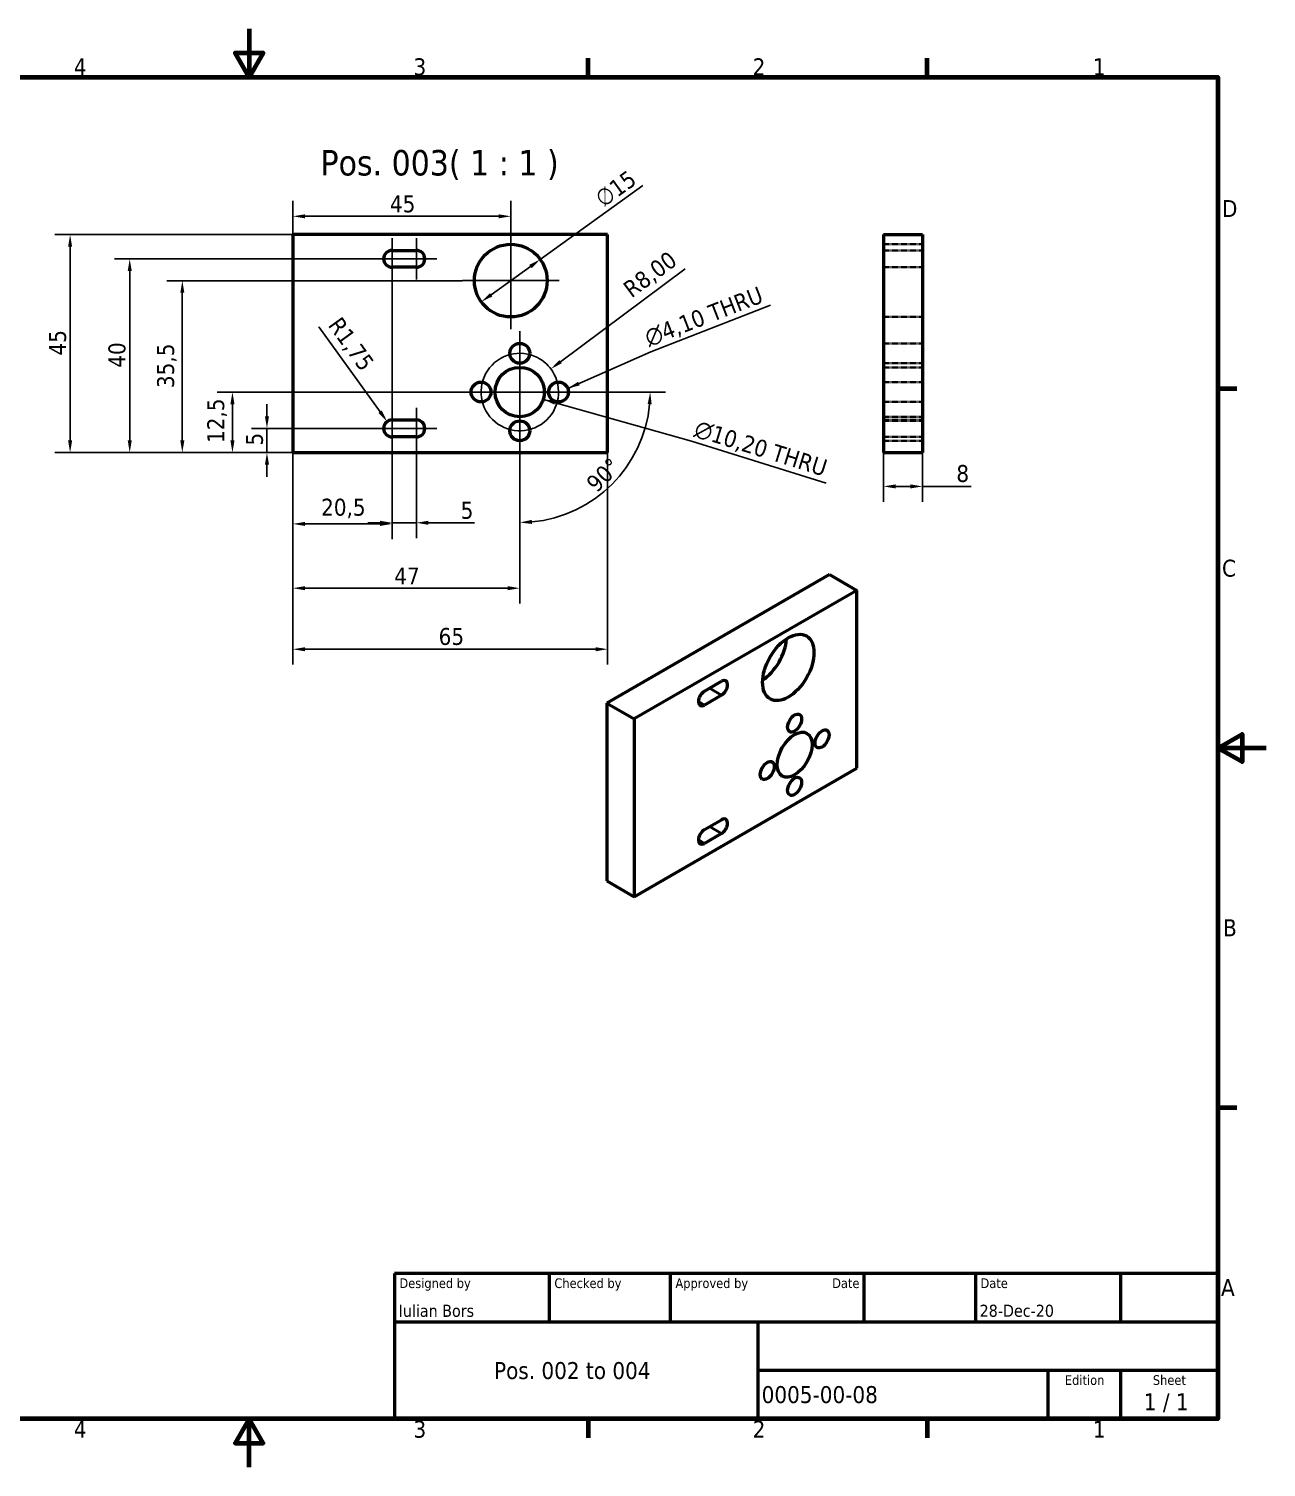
# Model space of a CAD drawing. Header units: millimetres. Extents: x 0 to 420, y 0 to 297.
# Drawn here: x 164.5 to 420, y 0 to 297 of the extents above; entities that cross this region are included whole.
import ezdxf
from ezdxf.enums import TextEntityAlignment as Align

# ---------------------------------------------------------------- set-up
doc = ezdxf.new("R2010")
doc.units = ezdxf.units.MM
doc.linetypes.add('DASHED', pattern=[0.2068, 0.1655, -0.0413])
for name, color, linetype, lineweight in [('Border (ISO)', 7, 'Continuous', 70), ('Center Mark (ISO)', 7, 'Continuous', 25), ('Centerline (ISO)', 7, 'Continuous', 25), ('Dimension (ISO)', 7, 'Continuous', 25), ('Hidden (ISO)', 7, 'DASHED', 35), ('Symbol (ISO)', 7, 'Continuous', 25), ('Title (ISO)', 7, 'Continuous', 50), ('Visible (ISO)', 7, 'Continuous', 50), ('Visible Narrow (ISO)', 7, 'Continuous', 35)]:
    doc.layers.add(name, color=color, linetype=linetype, lineweight=lineweight)
doc.styles.add('Label Text (ISO)', font='tahoma.ttf')
doc.styles.add('Note Text (ISO)', font='tahoma.ttf')
doc.styles.add('Text Style39', font='tahoma.ttf')
doc.styles.add('Text Style41', font='tahoma.ttf')
doc.dimstyles.new('Default (ISO)', dxfattribs={"dimtxt": 3.5, "dimasz": 2.5, "dimexe": 3.175, "dimexo": 0, "dimgap": 0.762, "dimtad": 1, "dimrnd": 1e-08, "dimzin": 0, "dimtxsty": 'Note Text (ISO)', "dimcen": 0.09, "dimdle": 10, "dimclrd": 256, "dimclre": 256, "dimclrt": 256, "dimazin": 0, "dimtfac": 1.001486, "dimtmove": 0, "dimatfit": 3, "dimfxl": 1, "dimtolj": 1, "dimtzin": 0, "dimlwd": -1, "dimlwe": -1, "dimarcsym": 0})
doc.dimstyles.new('Default (ISO)$7', dxfattribs={"dimtxt": 3.5, "dimasz": 2.5, "dimexe": 3.175, "dimexo": 0, "dimgap": 0.762, "dimtad": 1, "dimrnd": 1e-08, "dimzin": 0, "dimtxsty": 'Note Text (ISO)', "dimcen": 0.09, "dimdle": 10, "dimclrd": 256, "dimclre": 256, "dimclrt": 256, "dimazin": 0, "dimtfac": 1.001486, "dimtmove": 0, "dimatfit": 3, "dimfxl": 1, "dimtolj": 1, "dimtzin": 0, "dimlwd": -1, "dimlwe": -1, "dimarcsym": 0})

# ---------------------------------------------------------------- blocks, each defined once
blk = doc.blocks.new('Borders Default Border')
at = {"layer": 'Border (ISO)'}
for p, q in [((280, 287), (280, 290.9)), ((350, 287), (350, 290.9)), ((410, 222.75), (413.9, 222.75)), ((410, 74.25), (413.9, 74.25)), ((280, 10), (280, 6.1)), ((350, 10), (350, 6.1))]:
    blk.add_line(p, q, dxfattribs=at)
at = {"layer": 'Border (ISO)', "flags": 128}
for points in [[(210, 297), (210, 287), (207.11, 292), (212.89, 292), (210, 287)], [(10, 10), (10, 287), (410, 287), (410, 10), (10, 10)], [(420, 148.5), (410, 148.5), (415, 151.39), (415, 145.61), (410, 148.5)], [(210, 0), (210, 10), (207.11, 5), (212.89, 5), (210, 10)]]:
    blk.add_lwpolyline(points, dxfattribs=at)
at = {"layer": 'Border (ISO)', "char_height": 3.5, "attachment_point": 7, "style": 'Note Text (ISO)'}
for s, insert in [('4', (173.78, 287.4)), ('3', (243.91, 287.33)), ('2', (313.94, 287.4)), ('1', (384.21, 287.4)), ('D', (410.87, 258.13)), ('C', (410.86, 183.81)), ('B', (411.08, 109.63)), ('A', (410.66, 35.38)), ('4', (173.78, 6.1)), ('3', (243.91, 6.03)), ('2', (313.94, 6.1)), ('1', (384.21, 6.1))]:
    blk.add_mtext(s, dxfattribs=dict(at, insert=insert))
blk = doc.blocks.new('Title Blocks ISO')
at = {"layer": 'Title (ISO)'}
for p, q in [((270.07, 130), (100.07, 130)), ((100.07, 130), (100.07, 100)), ((132.07, 120), (132.07, 130)), ((157.07, 120), (157.07, 130)), ((197.07, 120), (197.07, 130)), ((220.07, 120), (220.07, 130)), ((250.07, 120), (250.07, 130)), ((270.07, 100), (270.07, 130)), ((100.07, 120), (270.07, 120)), ((175.07, 120), (175.07, 100)), ((270.07, 110), (175.07, 110)), ((235.07, 100), (235.07, 110)), ((250.07, 100), (250.07, 110)), ((100.07, 100), (270.07, 100))]:
    blk.add_line(p, q, dxfattribs=at)
at = {"layer": 'Title (ISO)', "style": 'Text Style41'}
for s, p in [('Designed by', (101.07, 129)), ('Checked by', (133.07, 129)), ('Approved by', (158.07, 129)), ('Date', (221.07, 129))]:
    blk.add_text(s, height=2, dxfattribs=at).set_placement(p, align=Align.TOP_LEFT)
blk.add_text('Date', height=2, dxfattribs=at).set_placement((196.07, 129), align=Align.TOP_RIGHT)
for s, p in [('Edition', (242.57, 109)), ('Sheet', (260.07, 109))]:
    blk.add_text(s, height=2, dxfattribs=at).set_placement(p, align=Align.TOP_CENTER)
at = {"layer": 'Title (ISO)', "style": 'Note Text (ISO)'}
blk.add_text('1 / 1 ', height=3.5, dxfattribs=at).set_placement((260.07, 103.5), align=Align.MIDDLE_CENTER)
at = {"layer": 'Title (ISO)'}
for tag, p, height, style in [('AUTHOR_001', (100.92, 121.05), 2.5, 'Text Style39'), ('CREATION_DATE_001', (220.89, 121.06), 2.5, 'Text Style39'), ('COMPANY_001', (120.61, 108.21), 3.5, 'Note Text (ISO)'), ('PART_NUMBER_001', (175.88, 103.25), 3.5, 'Note Text (ISO)')]:
    blk.add_attdef(tag, p, '', height=height, dxfattribs=dict(at, style=style))
at = {"layer": 'Title (ISO)', "style": 'Text Style39'}
for tag, p in [('CHECKED_BY', (133.07, 121)), ('ENG_APPROVED_BY', (158.07, 121))]:
    blk.add_attdef(tag, text='', height=2.5, dxfattribs=at).set_placement(p, align=Align.BOTTOM_LEFT)
blk.add_attdef('ENG_APPROVAL_DATE', text='', height=2.5, dxfattribs=at).set_placement((196.07, 121), align=Align.BOTTOM_RIGHT)
at = {"layer": 'Title (ISO)', "style": 'Note Text (ISO)'}
for tag, p in [('TITLE', (222.57, 115)), ('REVISION_NUMBER', (242.57, 103.5))]:
    blk.add_attdef(tag, text='', height=3.5, dxfattribs=at).set_placement(p, align=Align.MIDDLE_CENTER)
blk = doc.blocks.new('*D16')
at = {"layer": 'Defpoints', "color": 0, "transparency": 16777216}
for p in [(219, 209.49), (284, 209.49), (284, 168.89)]:
    blk.add_point(p, dxfattribs=at)
at = {"layer": 'Dimension (ISO)', "transparency": 16777216}
for p, q in [((219, 209.49), (219, 165.71)), ((284, 209.49), (284, 165.71)), ((221.5, 168.89), (281.5, 168.89))]:
    blk.add_line(p, q, dxfattribs=at)
for points in [[(221.5, 169.31), (221.5, 168.47), (219, 168.89)], [(281.5, 169.31), (281.5, 168.47), (284, 168.89)]]:
    blk.add_solid(points, dxfattribs=at)
at = {"layer": 'Dimension (ISO)', "transparency": 16777216, "insert": (249.1, 173.29), "char_height": 3.5, "attachment_point": 1, "style": 'Note Text (ISO)'}
blk.add_mtext('\\A1;65', dxfattribs=at)
blk = doc.blocks.new('*D17')
at = {"layer": 'Defpoints', "color": 0, "transparency": 16777216}
for p in [(219, 254.49), (173, 209.49), (219, 209.49)]:
    blk.add_point(p, dxfattribs=at)
at = {"layer": 'Dimension (ISO)', "transparency": 16777216}
for p, q in [((219, 254.49), (169.82, 254.49)), ((173, 251.99), (173, 211.99)), ((219, 209.49), (169.82, 209.49))]:
    blk.add_line(p, q, dxfattribs=at)
for points in [[(172.58, 251.99), (173.42, 251.99), (173, 254.49)], [(172.58, 211.99), (173.42, 211.99), (173, 209.49)]]:
    blk.add_solid(points, dxfattribs=at)
at = {"layer": 'Dimension (ISO)', "transparency": 16777216, "insert": (168.66, 229.54), "char_height": 3.5, "attachment_point": 1, "rotation": 90, "style": 'Note Text (ISO)'}
blk.add_mtext('\\A1;45', dxfattribs=at)
blk = doc.blocks.new('*D18')
at = {"layer": 'Defpoints', "color": 0, "transparency": 16777216}
for p in [(239.5, 247.74), (219, 209.49), (239.5, 194.77)]:
    blk.add_point(p, dxfattribs=at)
at = {"layer": 'Dimension (ISO)', "transparency": 16777216}
for p, q in [((239.5, 247.74), (239.5, 191.59)), ((219, 209.49), (219, 191.59)), ((221.5, 194.77), (237, 194.77))]:
    blk.add_line(p, q, dxfattribs=at)
for points in [[(221.5, 195.19), (221.5, 194.35), (219, 194.77)], [(237, 195.19), (237, 194.35), (239.5, 194.77)]]:
    blk.add_solid(points, dxfattribs=at)
at = {"layer": 'Dimension (ISO)', "transparency": 16777216, "insert": (224.83, 199.97), "char_height": 3.5, "attachment_point": 1, "style": 'Note Text (ISO)'}
blk.add_mtext('\\A1;20,5', dxfattribs=at)
blk = doc.blocks.new('*D19')
at = {"layer": 'Defpoints', "color": 0, "transparency": 16777216}
for p in [(239.5, 216.24), (244.5, 216.24), (244.5, 195)]:
    blk.add_point(p, dxfattribs=at)
at = {"layer": 'Dimension (ISO)', "transparency": 16777216}
for p, q in [((239.5, 216.24), (239.5, 191.82)), ((244.5, 216.24), (244.5, 191.82)), ((237, 195), (234.5, 195)), ((239.5, 195), (244.5, 195)), ((247, 195), (256.49, 195))]:
    blk.add_line(p, q, dxfattribs=at)
for points in [[(237, 195.42), (237, 194.58), (239.5, 195)], [(247, 195.42), (247, 194.58), (244.5, 195)]]:
    blk.add_solid(points, dxfattribs=at)
at = {"layer": 'Dimension (ISO)', "transparency": 16777216, "insert": (253.65, 199.33), "char_height": 3.5, "attachment_point": 1, "style": 'Note Text (ISO)'}
blk.add_mtext('\\A1;5', dxfattribs=at)
blk = doc.blocks.new('*D20')
at = {"layer": 'Defpoints', "color": 0, "transparency": 16777216}
for p in [(264, 258.28), (219, 254.49), (264, 254.99)]:
    blk.add_point(p, dxfattribs=at)
at = {"layer": 'Dimension (ISO)', "transparency": 16777216}
for p, q in [((219, 254.49), (219, 261.45)), ((264, 254.99), (264, 261.45)), ((221.5, 258.28), (261.5, 258.28))]:
    blk.add_line(p, q, dxfattribs=at)
for points in [[(221.5, 258.69), (221.5, 257.86), (219, 258.28)], [(261.5, 258.69), (261.5, 257.86), (264, 258.28)]]:
    blk.add_solid(points, dxfattribs=at)
at = {"layer": 'Dimension (ISO)', "transparency": 16777216, "insert": (239.04, 262.61), "char_height": 3.5, "attachment_point": 1, "style": 'Note Text (ISO)'}
blk.add_mtext('\\A1;45', dxfattribs=at)
blk = doc.blocks.new('*D21')
at = {"layer": 'Defpoints', "color": 0, "transparency": 16777216}
for p in [(265.86, 214.39), (219, 209.49), (265.86, 181.49)]:
    blk.add_point(p, dxfattribs=at)
at = {"layer": 'Dimension (ISO)', "transparency": 16777216}
for p, q in [((265.86, 214.39), (265.86, 178.32)), ((219, 209.49), (219, 178.32)), ((221.5, 181.49), (263.36, 181.49))]:
    blk.add_line(p, q, dxfattribs=at)
for points in [[(221.5, 181.91), (221.5, 181.08), (219, 181.49)], [(263.36, 181.91), (263.36, 181.08), (265.86, 181.49)]]:
    blk.add_solid(points, dxfattribs=at)
at = {"layer": 'Dimension (ISO)', "transparency": 16777216, "insert": (239.94, 185.76), "char_height": 3.5, "attachment_point": 1, "style": 'Note Text (ISO)'}
blk.add_mtext('\\A1;47', dxfattribs=at)
blk = doc.blocks.new('*D22')
at = {"layer": 'Defpoints', "color": 0, "transparency": 16777216}
for p in [(272.28, 226.77), (265.86, 221.99)]:
    blk.add_point(p, dxfattribs=at)
at = {"layer": 'Dimension (ISO)', "transparency": 16777216}
blk.add_line((300.02, 247.42), (274.28, 228.26), dxfattribs=at)
blk.add_arc((265.86, 221.99), 8, 32.587, 59.3901, dxfattribs=at)
blk.add_solid([(274.03, 228.6), (274.53, 227.93), (272.28, 226.77)], dxfattribs=at)
at = {"layer": 'Dimension (ISO)', "transparency": 16777216, "insert": (286.85, 244.11), "char_height": 3.5, "attachment_point": 1, "rotation": 36.6508, "style": 'Note Text (ISO)'}
blk.add_mtext('\\A1;R8,00', dxfattribs=at)
blk = doc.blocks.new('*D23')
at = {"layer": 'Defpoints', "color": 0, "transparency": 16777216}
for p in [(265.86, 221.99), (265.86, 221.98), (278.41, 221.99), (279.32, 198.67)]:
    blk.add_point(p, dxfattribs=at)
at = {"layer": 'Dimension (ISO)', "transparency": 16777216}
for p, q in [((265.86, 221.98), (265.86, 191.89)), ((278.41, 221.99), (295.96, 221.99))]:
    blk.add_line(p, q, dxfattribs=at)
blk.add_arc((265.86, 221.99), 26.93, 275.3209, 354.6791, dxfattribs=at)
for points in [[(292.26, 219.52), (293.09, 219.48), (292.79, 221.99)], [(268.38, 194.76), (268.34, 195.6), (265.86, 195.06)]]:
    blk.add_solid(points, dxfattribs=at)
at = {"layer": 'Dimension (ISO)', "transparency": 16777216, "insert": (279.27, 203.55), "char_height": 3.5, "attachment_point": 1, "rotation": 45, "style": 'Note Text (ISO)'}
blk.add_mtext('\\A1;90°', dxfattribs=at)
blk = doc.blocks.new('*D24')
at = {"layer": 'Defpoints', "color": 0, "transparency": 16777216}
for p in [(213.65, 214.49), (235.25, 214.49), (219, 209.49)]:
    blk.add_point(p, dxfattribs=at)
at = {"layer": 'Dimension (ISO)', "transparency": 16777216}
for p, q in [((213.65, 216.99), (213.65, 219.49)), ((235.25, 214.49), (210.47, 214.49)), ((213.65, 209.49), (213.65, 214.49)), ((219, 209.49), (210.47, 209.49)), ((213.65, 206.99), (213.65, 204.49))]:
    blk.add_line(p, q, dxfattribs=at)
for points in [[(213.23, 216.99), (214.07, 216.99), (213.65, 214.49)], [(213.23, 206.99), (214.07, 206.99), (213.65, 209.49)]]:
    blk.add_solid(points, dxfattribs=at)
at = {"layer": 'Dimension (ISO)', "transparency": 16777216, "insert": (209.31, 210.95), "char_height": 3.5, "attachment_point": 1, "rotation": 90, "style": 'Note Text (ISO)'}
blk.add_mtext('\\A1;5', dxfattribs=at)
blk = doc.blocks.new('*D25')
at = {"layer": 'Defpoints', "color": 0, "transparency": 16777216}
for p in [(206.52, 221.99), (265.86, 221.99), (219, 209.49)]:
    blk.add_point(p, dxfattribs=at)
at = {"layer": 'Dimension (ISO)', "transparency": 16777216}
for p, q in [((265.86, 221.99), (203.35, 221.99)), ((206.52, 211.99), (206.52, 219.49)), ((219, 209.49), (203.35, 209.49))]:
    blk.add_line(p, q, dxfattribs=at)
for points in [[(206.11, 219.49), (206.94, 219.49), (206.52, 221.99)], [(206.11, 211.99), (206.94, 211.99), (206.52, 209.49)]]:
    blk.add_solid(points, dxfattribs=at)
at = {"layer": 'Dimension (ISO)', "transparency": 16777216, "insert": (201.32, 211.47), "char_height": 3.5, "attachment_point": 1, "rotation": 90, "style": 'Note Text (ISO)'}
blk.add_mtext('\\A1;12,5', dxfattribs=at)
blk = doc.blocks.new('*D26')
at = {"layer": 'Defpoints', "color": 0, "transparency": 16777216}
for p in [(196.17, 244.99), (254, 244.99), (219, 209.49)]:
    blk.add_point(p, dxfattribs=at)
at = {"layer": 'Dimension (ISO)', "transparency": 16777216}
for p, q in [((254, 244.99), (193, 244.99)), ((196.17, 211.99), (196.17, 242.49)), ((219, 209.49), (193, 209.49))]:
    blk.add_line(p, q, dxfattribs=at)
for points in [[(195.76, 242.49), (196.59, 242.49), (196.17, 244.99)], [(195.76, 211.99), (196.59, 211.99), (196.17, 209.49)]]:
    blk.add_solid(points, dxfattribs=at)
at = {"layer": 'Dimension (ISO)', "transparency": 16777216, "insert": (190.97, 222.81), "char_height": 3.5, "attachment_point": 1, "rotation": 90, "style": 'Note Text (ISO)'}
blk.add_mtext('\\A1;35,5', dxfattribs=at)
blk = doc.blocks.new('*D27')
at = {"layer": 'Defpoints', "color": 0, "transparency": 16777216}
for p in [(185.31, 249.49), (235.25, 249.49), (219, 209.49)]:
    blk.add_point(p, dxfattribs=at)
at = {"layer": 'Dimension (ISO)', "transparency": 16777216}
for p, q in [((235.25, 249.49), (182.14, 249.49)), ((185.31, 211.99), (185.31, 246.99)), ((219, 209.49), (182.14, 209.49))]:
    blk.add_line(p, q, dxfattribs=at)
for points in [[(184.9, 246.99), (185.73, 246.99), (185.31, 249.49)], [(184.9, 211.99), (185.73, 211.99), (185.31, 209.49)]]:
    blk.add_solid(points, dxfattribs=at)
at = {"layer": 'Dimension (ISO)', "transparency": 16777216, "insert": (180.91, 227.01), "char_height": 3.5, "attachment_point": 1, "rotation": 90, "style": 'Note Text (ISO)'}
blk.add_mtext('\\A1;40', dxfattribs=at)
blk = doc.blocks.new('*D28')
at = {"layer": 'Defpoints', "color": 0, "transparency": 16777216}
for p in [(341, 209.49), (349, 209.49), (349, 202.51)]:
    blk.add_point(p, dxfattribs=at)
at = {"layer": 'Dimension (ISO)', "transparency": 16777216}
for p, q in [((341, 209.49), (341, 199.33)), ((349, 209.49), (349, 199.33)), ((343.5, 202.51), (346.5, 202.51)), ((349, 202.51), (359.05, 202.51))]:
    blk.add_line(p, q, dxfattribs=at)
for points in [[(343.5, 202.93), (343.5, 202.09), (341, 202.51)], [(346.5, 202.93), (346.5, 202.09), (349, 202.51)]]:
    blk.add_solid(points, dxfattribs=at)
at = {"layer": 'Dimension (ISO)', "transparency": 16777216, "insert": (356.01, 206.93), "char_height": 3.5, "attachment_point": 1, "style": 'Note Text (ISO)'}
blk.add_mtext('\\A1;8', dxfattribs=at)
blk = doc.blocks.new('*D29')
at = {"layer": 'Defpoints', "color": 0, "transparency": 16777216}
for p in [(270.08, 249.38), (257.91, 240.61)]:
    blk.add_point(p, dxfattribs=at)
at = {"layer": 'Dimension (ISO)', "transparency": 16777216}
for p, q in [((270.08, 249.38), (291.27, 264.64)), ((259.94, 242.07), (268.06, 247.92))]:
    blk.add_line(p, q, dxfattribs=at)
for points in [[(267.81, 248.25), (268.3, 247.58), (270.08, 249.38)], [(259.7, 242.41), (260.18, 241.73), (257.91, 240.61)]]:
    blk.add_solid(points, dxfattribs=at)
at = {"layer": 'Dimension (ISO)', "transparency": 16777216, "insert": (281.02, 262.84), "char_height": 3.5, "attachment_point": 1, "rotation": 35.759, "style": 'Note Text (ISO)'}
blk.add_mtext('\\A1;∅15', dxfattribs=at)
blk = doc.blocks.new('*D30')
at = {"layer": 'Defpoints', "color": 0, "transparency": 16777216}
for p in [(238.47, 215.91), (239.5, 214.49)]:
    blk.add_point(p, dxfattribs=at)
at = {"layer": 'Dimension (ISO)', "transparency": 16777216}
blk.add_line((224.35, 235.44), (237.01, 217.94), dxfattribs=at)
blk.add_solid([(237.35, 218.18), (236.67, 217.69), (238.47, 215.91)], dxfattribs=at)
at = {"layer": 'Dimension (ISO)', "transparency": 16777216, "insert": (228.96, 237.84), "char_height": 3.5, "attachment_point": 1, "rotation": 305.8838, "style": 'Note Text (ISO)'}
blk.add_mtext('\\A1;R1,75', dxfattribs=at)

msp = doc.modelspace()

# ---------------------------------------------------------------- linework, layer by layer
at = {"layer": 'Center Mark (ISO)', "linetype": 'Continuous'}
for p, q in [((239.4988, 253.7446), (239.4988, 245.2446)), ((244.4988, 253.7446), (244.4988, 245.2446)), ((263.9988, 254.9946), (263.9988, 234.9946)), ((244.4988, 249.4946), (235.2488, 249.4946)), ((248.7488, 249.4946), (239.4988, 249.4946)), ((273.9988, 244.9946), (253.9988, 244.9946)), ((265.8593, 225.4446), (265.8593, 234.5446)), ((265.8593, 229.5946), (265.8593, 214.3946)), ((253.3093, 221.9946), (262.4093, 221.9946)), ((273.4593, 221.9946), (258.2593, 221.9946)), ((278.4093, 221.9946), (269.3093, 221.9946)), ((239.4988, 218.7446), (239.4988, 210.2446)), ((244.4988, 218.7446), (244.4988, 210.2446)), ((265.8593, 209.4446), (265.8593, 218.5446)), ((244.4988, 214.4946), (235.2488, 214.4946)), ((248.7488, 214.4946), (239.4988, 214.4946))]:
    msp.add_line(p, q, dxfattribs=at)
at = {"layer": 'Centerline (ISO)', "linetype": 'Continuous'}
msp.add_arc((265.8593, 221.9946), 8, 57.413025, 32.586975, dxfattribs=at)
at = {"layer": 'Hidden (ISO)'}
for p, q in [((348.9951, 252.4946), (340.9951, 252.4946)), ((348.9951, 251.2446), (340.9951, 251.2446)), ((348.9951, 247.7446), (340.9951, 247.7446)), ((348.9951, 237.4946), (340.9951, 237.4946)), ((348.9951, 232.0446), (340.9951, 232.0446)), ((348.9951, 227.9446), (340.9951, 227.9446)), ((348.9951, 227.0946), (340.9951, 227.0946)), ((348.9951, 224.0446), (340.9951, 224.0446)), ((348.9951, 219.9446), (340.9951, 219.9446)), ((348.9951, 216.8946), (340.9951, 216.8946)), ((348.9951, 216.2446), (340.9951, 216.2446)), ((348.9951, 216.0446), (340.9951, 216.0446)), ((348.9951, 212.7446), (340.9951, 212.7446)), ((348.9951, 211.9446), (340.9951, 211.9446))]:
    msp.add_line(p, q, dxfattribs=at)
at = {"layer": 'Visible (ISO)'}
for p, q in [((218.9988, 254.4946), (218.9988, 209.4946)), ((283.9988, 254.4946), (218.9988, 254.4946)), ((283.9988, 209.4946), (283.9988, 254.4946)), ((340.9951, 254.4946), (340.9951, 209.4946)), ((340.9951, 254.4946), (348.9951, 254.4946)), ((348.9951, 254.4946), (348.9951, 209.4946)), ((239.4988, 251.2446), (244.4988, 251.2446)), ((244.4988, 247.7446), (239.4988, 247.7446)), ((239.4988, 216.2446), (244.4988, 216.2446)), ((244.4988, 212.7446), (239.4988, 212.7446)), ((218.9988, 209.4946), (283.9988, 209.4946)), ((340.9951, 209.4946), (348.9951, 209.4946)), ((329.7855, 184.3191), (283.8235, 157.7829)), ((329.7855, 184.3191), (335.4423, 181.0531)), ((335.4423, 181.0531), (289.4804, 154.517)), ((335.4423, 144.3108), (335.4423, 181.0531)), ((303.9761, 160.2324), (307.5116, 162.2737)), ((283.8235, 157.7829), (283.8235, 121.0406)), ((283.8235, 157.7829), (289.4804, 154.517)), ((307.5116, 159.4159), (303.9761, 157.3747)), ((289.4804, 154.517), (289.4804, 117.7746)), ((289.4804, 117.7746), (335.4423, 144.3108)), ((303.9761, 131.6551), (307.5116, 133.6963)), ((307.5116, 130.8386), (303.9761, 128.7973)), ((283.8235, 121.0406), (289.4804, 117.7746))]:
    msp.add_line(p, q, dxfattribs=at)
for centre, radius in [((263.9988, 244.9946), 7.5), ((265.8593, 229.9946), 2.05), ((265.8593, 221.9946), 5.1), ((257.8593, 221.9946), 2.05), ((273.8593, 221.9946), 2.05), ((265.8593, 213.9946), 2.05)]:
    msp.add_circle(centre, radius, dxfattribs=at)
for centre, start, end in [((239.4988, 249.4946), 90, 270), ((244.4988, 249.4946), 270, 90), ((239.4988, 214.4946), 90, 270), ((244.4988, 214.4946), 270, 90)]:
    msp.add_arc(centre, 1.75, start, end, dxfattribs=at)
for centre, major_axis in [((321.3002, 165.1314), (-3.75, -6.4952)), ((322.6157, 153.6435), (-1.025, -1.7754)), ((322.6157, 147.1115), (-2.55, -4.4167)), ((328.2726, 150.3775), (-1.025, -1.7754)), ((316.9589, 143.8455), (-1.025, -1.7754)), ((322.6157, 140.5796), (-1.025, -1.7754))]:
    msp.add_ellipse(centre, major_axis=major_axis, ratio=0.57735027, dxfattribs=at)
for centre, major_axis, start_param, end_param in [((315.6433, 168.3974), (3.75, 6.4952), 3.99609954, 5.42867842), ((307.5116, 160.8448), (0.875, 1.5155), 3.92699082, 7.06858347), ((303.9761, 158.8036), (-0.875, -1.5155), 3.92699082, 7.06858347), ((307.5116, 132.2674), (0.875, 1.5155), 3.92699082, 7.06858347), ((303.9761, 130.2262), (-0.875, -1.5155), 3.92699082, 7.06858347)]:
    msp.add_ellipse(centre, major_axis=major_axis, ratio=0.57735027, start_param=start_param, end_param=end_param, dxfattribs=at)
at = {"layer": 'Visible Narrow (ISO)'}
for p, q in [((307.5116, 159.4159), (305.0367, 160.8448)), ((303.9761, 157.3747), (302.7386, 158.0891)), ((307.5116, 130.8386), (305.0367, 132.2674)), ((303.9761, 128.7973), (302.7386, 129.5118))]:
    msp.add_line(p, q, dxfattribs=at)

# ---------------------------------------------------------------- block references
msp.add_blockref('Borders Default Border', (0, 0))
msp.add_blockref('Title Blocks ISO', (139.9286, -90)).add_auto_attribs({'PART_NUMBER_001': '0005-00-08', 'COMPANY_001': 'Pos. 002 to 004', 'AUTHOR_001': 'Iulian Bors', 'CREATION_DATE_001': '28-Dec-20'})

# ---------------------------------------------------------------- texts
at = {"layer": 'Symbol (ISO)', "insert": (224.7123, 265.7637), "char_height": 5.25, "attachment_point": 7, "style": 'Label Text (ISO)'}
msp.add_mtext('Pos. 003( 1 : 1 )', dxfattribs=at)
at = {"layer": 'Symbol (ISO)', "char_height": 3.5, "attachment_point": 7, "line_spacing_factor": 0.6125, "style": 'Note Text (ISO)'}
for s, insert, width, rotation in [('\\fAIGDT|b0|i0;\\H3.5000;n\\fTahoma|b0|i0;\\H3.5000;4,10 THRU', (292.71, 230.8662), 27.236947, 21.179609), ('\\fAIGDT|b0|i0;\\H3.5000;n\\fTahoma|b0|i0;\\H3.5000;10,20 THRU', (301.4621, 212.4277), 29.889628, 342.686929)]:
    msp.add_mtext(s, dxfattribs=dict(at, insert=insert, width=width, rotation=rotation))

# ---------------------------------------------------------------- dimensions: what is measured, and where the dimension line sits
at = {"layer": 'Dimension (ISO)'}
dim = msp.add_diameter_dim_2p(p1=(257.9127, 240.6118), p2=(270.0849, 249.3774), dimstyle='Default (ISO)', override={"dimgap": 0.762, "dimdec": 0, "dimlfac": 1, "dimtol": 0, "dimlim": 0, "dimtp": 0, "dimtm": 0, "dimtdec": 2, "dimatfit": 2}, dxfattribs=at)
dim.commit()
dim.dimension.update_dxf_attribs({"geometry": '*D29', "text_midpoint": (287.162, 261.6752), "dimtype": 163})
for base, p1, p2, angle, override, picture, middle in [((263.9988, 258.2754), (218.9988, 254.4946), (263.9988, 254.9946), 180, {"dimgap": 0.762, "dimdec": 0, "dimtol": 0, "dimlim": 0, "dimtp": 0, "dimtm": 0, "dimtdec": 2, "dimtofl": 0, "dimatfit": 1}, '*D20', (241.4988, 258.2754)), ((172.9988, 209.4946), (218.9988, 254.4946), (218.9988, 209.4946), 90, {"dimgap": 0.762, "dimdec": 0, "dimtol": 0, "dimlim": 0, "dimtp": 0, "dimtm": 0, "dimtdec": 2, "dimtofl": 0, "dimatfit": 1}, '*D17', (172.9988, 231.9946)), ((185.3146, 249.4946), (218.9988, 209.4946), (235.2488, 249.4946), 90, {"dimgap": 0.762, "dimdec": 0, "dimtol": 0, "dimlim": 0, "dimtp": 0, "dimtm": 0, "dimtdec": 2, "dimtofl": 0, "dimatfit": 1}, '*D27', (185.3146, 229.4946)), ((239.4988, 194.7685), (218.9988, 209.4946), (239.4988, 247.7446), 180, {"dimgap": 0.762, "dimdec": 1, "dimtol": 0, "dimlim": 0, "dimtp": 0, "dimtm": 0, "dimtdec": 2, "dimtofl": 0, "dimatfit": 1}, '*D18', (229.2488, 194.7685)), ((196.1736, 244.9946), (218.9988, 209.4946), (253.9988, 244.9946), 270, {"dimgap": 0.762, "dimdec": 1, "dimtol": 0, "dimlim": 0, "dimtp": 0, "dimtm": 0, "dimtdec": 2, "dimtofl": 0, "dimatfit": 1}, '*D26', (196.1736, 227.2446)), ((206.5236, 221.9946), (218.9988, 209.4946), (265.8593, 221.9946), 270, {"dimgap": 0.762, "dimdec": 1, "dimtol": 0, "dimlim": 0, "dimtp": 0, "dimtm": 0, "dimtdec": 2, "dimtofl": 0, "dimatfit": 1}, '*D25', (206.5236, 215.7446)), ((213.6498, 214.4946), (218.9988, 209.4946), (235.2488, 214.4946), 270, {"dimgap": 0.762, "dimdec": 0, "dimtol": 0, "dimlim": 0, "dimtp": 0, "dimtm": 0, "dimtdec": 2, "dimtofl": 1, "dimatfit": 1}, '*D24', (213.6498, 211.9946)), ((265.8593, 181.4946), (218.9988, 209.4946), (265.8593, 214.3946), 180, {"dimgap": 0.762, "dimdec": 0, "dimtol": 0, "dimlim": 0, "dimtp": 0, "dimtm": 0, "dimtdec": 2, "dimtofl": 0, "dimatfit": 1}, '*D21', (242.429, 181.4946)), ((244.4988, 194.9999), (239.4988, 216.2446), (244.4988, 216.2446), 180, {"dimgap": 0.762, "dimdec": 0, "dimtol": 0, "dimlim": 0, "dimtp": 0, "dimtm": 0, "dimtdec": 2, "dimtofl": 1, "dimatfit": 1}, '*D19', (254.6881, 194.9999)), ((283.9988, 168.8885), (218.9988, 209.4946), (283.9988, 209.4946), 180, {"dimgap": 0.762, "dimdec": 0, "dimtol": 0, "dimlim": 0, "dimtp": 0, "dimtm": 0, "dimtdec": 2, "dimtofl": 0, "dimatfit": 1}, '*D16', (251.4988, 168.8885)), ((348.9951, 202.5094), (340.9951, 209.4946), (348.9951, 209.4946), 180, {"dimgap": 0.762, "dimdec": 0, "dimtol": 0, "dimlim": 0, "dimtp": 0, "dimtm": 0, "dimtdec": 2, "dimtofl": 0, "dimatfit": 2}, '*D28', (357.1503, 202.5094))]:
    dim = msp.add_linear_dim(base=base, p1=p1, p2=p2, angle=angle, dimstyle='Default (ISO)', override=override, dxfattribs=at)
    dim.commit()
    dim.dimension.update_dxf_attribs({"geometry": picture, "text_midpoint": middle, "dimtype": 160})
for center, mpoint, picture, middle in [((265.8593, 221.9946), (272.2776, 226.7701), '*D22', (294.6886, 243.4448)), ((239.4988, 214.4946), (238.4731, 215.9125), '*D30', (228.2272, 230.0749))]:
    dim = msp.add_radius_dim(center=center, mpoint=mpoint, dimstyle='Default (ISO)', override={"dimgap": 0.762, "dimdec": 2, "dimlfac": 1, "dimcen": 0, "dimtol": 0, "dimlim": 0, "dimtp": 0, "dimtm": 0, "dimtdec": 2, "dimtofl": 0}, dxfattribs=at)
    dim.commit()
    dim.dimension.update_dxf_attribs({"geometry": picture, "text_midpoint": middle, "dimtype": 164})
dim = msp.add_angular_dim_3p(base=(279.3243, 198.6726), center=(265.8593, 221.9946), p1=(265.8593, 221.9846), p2=(278.4093, 221.9946), dimstyle='Default (ISO)', override={"dimgap": 0.762, "dimadec": 0, "dimtol": 0, "dimlim": 0, "dimtp": 0, "dimtm": 0, "dimtdec": 2}, dxfattribs=at)
dim.commit()
dim.dimension.update_dxf_attribs({"geometry": '*D23', "text_midpoint": (284.9016, 202.9522), "dimtype": 165})

# ---------------------------------------------------------------- leaders
at = {"layer": 'Symbol (ISO)', "annotation_type": 0, "has_hookline": 1, "hookline_direction": 0}
for points, text_width, horizontal_direction in [([(275.7708, 222.7352), (292.9207, 230.3223)], 26.52, (0.932452, 0.361293, 0)), ([(270.7282, 220.4769), (301.2885, 211.8708)], 29.1479, (0.954693, -0.297593, 0))]:
    msp.add_leader(points, dimstyle='Default (ISO)$7', override={"dimgap": 0, "dimtad": 1}, dxfattribs=dict(at, text_width=text_width, horizontal_direction=horizontal_direction))

doc.saveas('drawing.dxf')
